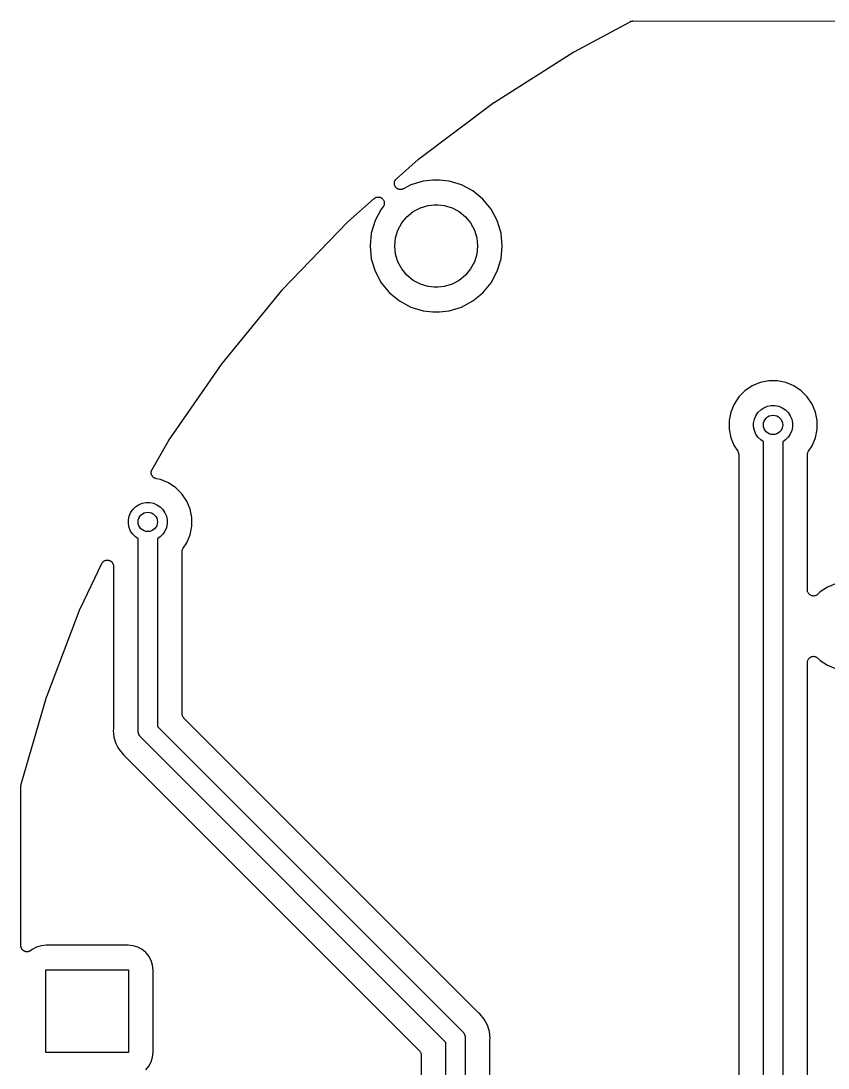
# Model space of a CAD drawing. Extents: x 4.98 to 6.83, y -5.59 to -3.87.
# Drawn here: x 4.978 to 5.633, y -4.721 to -3.871 of the extents above; entities that cross this region are included whole.
import ezdxf

# ---------------------------------------------------------------- set-up
doc = ezdxf.new("R2010")
doc.units = 0
doc.header["$MEASUREMENT"] = 0
doc.layers.add('BLACK', color=7, linetype='CONTINUOUS')

msp = doc.modelspace()

# ---------------------------------------------------------------- linework, layer by layer
at = {"layer": 'BLACK', "linetype": 'CONTINUOUS'}
for p, q in [((5.42708, -3.89584), (5.4724, -3.87144)), ((5.4724, -3.87144), (5.47246, -3.87141)), ((5.47246, -3.87141), (5.47267, -3.87133)), ((5.47267, -3.87133), (5.47287, -3.87122)), ((5.47287, -3.87122), (5.47312, -3.87115)), ((5.47312, -3.87115), (5.47337, -3.87105)), ((5.47337, -3.87105), (5.47359, -3.87101)), ((5.47359, -3.87101), (5.4738, -3.87094)), ((5.4738, -3.87094), (5.47407, -3.87092)), ((5.47407, -3.87092), (5.47432, -3.87087)), ((5.47432, -3.87087), (5.47455, -3.87087)), ((5.47455, -3.87087), (5.47477, -3.87085)), ((5.47477, -3.87085), (5.90424, -3.87138)), ((5.36211, -3.93693), (5.42678, -3.89602)), ((5.42678, -3.89602), (5.42684, -3.89598)), ((5.42684, -3.89598), (5.42696, -3.89592)), ((5.42696, -3.89592), (5.42708, -3.89584)), ((5.3007, -3.98304), (5.36178, -3.93716)), ((5.36178, -3.93716), (5.36183, -3.93711)), ((5.36183, -3.93711), (5.36198, -3.93703)), ((5.36198, -3.93703), (5.36211, -3.93693)), ((5.28265, -3.999), (5.30039, -3.9833)), ((5.30039, -3.9833), (5.30045, -3.98325)), ((5.30045, -3.98325), (5.30058, -3.98316)), ((5.30058, -3.98316), (5.3007, -3.98304)), ((5.28098, -4.00243), (5.28099, -4.00233)), ((5.28099, -4.00282), (5.28098, -4.00243)), ((5.28099, -4.00224), (5.28107, -4.00185)), ((5.28099, -4.00233), (5.28099, -4.00224)), ((5.28099, -4.00321), (5.28099, -4.00282)), ((5.28101, -4.00331), (5.28099, -4.00321)), ((5.28101, -4.0034), (5.28101, -4.00331)), ((5.2811, -4.00379), (5.28101, -4.0034)), ((5.28107, -4.00185), (5.28113, -4.00146)), ((5.28117, -4.00417), (5.2811, -4.00379)), ((5.28113, -4.00146), (5.28117, -4.00137)), ((5.28117, -4.00137), (5.28119, -4.00128)), ((5.28119, -4.00128), (5.28134, -4.00092)), ((5.28134, -4.00092), (5.28148, -4.00055)), ((5.28148, -4.00055), (5.28153, -4.00047)), ((5.28153, -4.00047), (5.28156, -4.00038)), ((5.28156, -4.00038), (5.28178, -4.00005)), ((5.28178, -4.00005), (5.28199, -3.99972)), ((5.28199, -3.99972), (5.28205, -3.99965)), ((5.28205, -3.99965), (5.28211, -3.99957)), ((5.28211, -3.99957), (5.28239, -3.99929)), ((5.28239, -3.99929), (5.28265, -3.999)), ((5.2944, -4.00391), (5.28832, -4.00716)), ((5.30448, -4.00085), (5.2944, -4.00391)), ((5.31233, -4.00008), (5.30448, -4.00085)), ((5.31759, -4.00008), (5.31233, -4.00008)), ((5.32544, -4.00085), (5.31759, -4.00008)), ((5.33552, -4.00391), (5.32544, -4.00085)), ((5.34481, -4.00887), (5.33552, -4.00391)), ((5.28121, -4.00426), (5.28117, -4.00417)), ((5.28123, -4.00435), (5.28121, -4.00426)), ((5.28139, -4.00471), (5.28123, -4.00435)), ((5.28154, -4.00507), (5.28139, -4.00471)), ((5.28159, -4.00515), (5.28154, -4.00507)), ((5.28163, -4.00524), (5.28159, -4.00515)), ((5.28186, -4.00556), (5.28163, -4.00524)), ((5.28208, -4.00589), (5.28186, -4.00556)), ((5.28214, -4.00596), (5.28208, -4.00589)), ((5.2822, -4.00604), (5.28214, -4.00596)), ((5.28249, -4.00631), (5.2822, -4.00604)), ((5.28276, -4.00659), (5.28249, -4.00631)), ((5.28284, -4.00664), (5.28276, -4.00659)), ((5.28291, -4.00671), (5.28284, -4.00664)), ((5.28324, -4.00691), (5.28291, -4.00671)), ((5.28357, -4.00714), (5.28324, -4.00691)), ((5.28366, -4.00717), (5.28357, -4.00714)), ((5.28374, -4.00722), (5.28366, -4.00717)), ((5.2841, -4.00736), (5.28374, -4.00722)), ((5.28447, -4.00752), (5.2841, -4.00736)), ((5.28456, -4.00754), (5.28447, -4.00752)), ((5.28465, -4.00757), (5.28456, -4.00754)), ((5.28504, -4.00764), (5.28465, -4.00757)), ((5.28542, -4.00772), (5.28504, -4.00764)), ((5.28552, -4.00772), (5.28542, -4.00772)), ((5.28561, -4.00774), (5.28552, -4.00772)), ((5.286, -4.00773), (5.28561, -4.00774)), ((5.2864, -4.00773), (5.286, -4.00773)), ((5.28649, -4.00771), (5.2864, -4.00773)), ((5.28659, -4.00771), (5.28649, -4.00771)), ((5.28697, -4.00762), (5.28659, -4.00771)), ((5.28736, -4.00755), (5.28697, -4.00762)), ((5.28745, -4.00752), (5.28736, -4.00755)), ((5.28754, -4.00749), (5.28745, -4.00752)), ((5.2879, -4.00734), (5.28754, -4.00749)), ((5.28826, -4.00719), (5.2879, -4.00734)), ((5.28832, -4.00716), (5.28826, -4.00719)), ((5.35295, -4.01556), (5.34481, -4.00887)), ((5.2432, -4.03394), (5.26454, -4.01504)), ((5.26454, -4.01504), (5.26459, -4.015)), ((5.26459, -4.015), (5.26467, -4.01494)), ((5.26467, -4.01494), (5.26473, -4.01488)), ((5.26473, -4.01488), (5.26507, -4.01466)), ((5.26507, -4.01466), (5.26539, -4.01443)), ((5.26539, -4.01443), (5.26547, -4.0144)), ((5.26547, -4.0144), (5.26555, -4.01435)), ((5.26555, -4.01435), (5.26592, -4.0142)), ((5.26592, -4.0142), (5.26628, -4.01404)), ((5.26628, -4.01404), (5.26637, -4.01402)), ((5.26637, -4.01402), (5.26646, -4.01398)), ((5.26646, -4.01398), (5.26685, -4.01391)), ((5.26685, -4.01391), (5.26723, -4.01382)), ((5.26723, -4.01382), (5.26733, -4.01382)), ((5.26733, -4.01382), (5.26742, -4.0138)), ((5.26742, -4.0138), (5.26781, -4.01381)), ((5.26781, -4.01381), (5.26821, -4.0138)), ((5.26821, -4.0138), (5.2683, -4.01381)), ((5.2683, -4.01381), (5.26839, -4.01381)), ((5.26839, -4.01381), (5.26878, -4.01389)), ((5.26878, -4.01389), (5.26917, -4.01396)), ((5.26917, -4.01396), (5.26926, -4.01399)), ((5.26926, -4.01399), (5.26935, -4.01401)), ((5.26935, -4.01401), (5.26971, -4.01417)), ((5.26971, -4.01417), (5.27008, -4.01431)), ((5.27008, -4.01431), (5.27016, -4.01436)), ((5.27016, -4.01436), (5.27025, -4.01439)), ((5.27025, -4.01439), (5.27057, -4.01462)), ((5.27057, -4.01462), (5.27091, -4.01483)), ((5.27091, -4.01483), (5.27098, -4.01489)), ((5.27098, -4.01489), (5.27105, -4.01494)), ((5.27105, -4.01494), (5.27133, -4.01522)), ((5.27133, -4.01522), (5.27162, -4.0155)), ((5.27162, -4.0155), (5.27167, -4.01557)), ((5.27167, -4.01557), (5.27174, -4.01564)), ((5.27174, -4.01564), (5.27196, -4.01597)), ((5.27196, -4.01597), (5.27219, -4.01629)), ((5.27219, -4.01629), (5.27223, -4.01637)), ((5.27223, -4.01637), (5.27228, -4.01645)), ((5.27228, -4.01645), (5.27243, -4.01682)), ((5.27234, -4.02098), (5.2723, -4.02106)), ((5.27248, -4.02061), (5.27234, -4.02098)), ((5.27243, -4.01682), (5.27259, -4.01718)), ((5.27264, -4.02024), (5.27248, -4.02061)), ((5.27259, -4.01718), (5.27261, -4.01727)), ((5.27261, -4.01727), (5.27264, -4.01735)), ((5.27264, -4.01735), (5.27272, -4.01774)), ((5.27265, -4.02015), (5.27264, -4.02024)), ((5.27269, -4.02007), (5.27265, -4.02015)), ((5.27275, -4.01968), (5.27269, -4.02007)), ((5.27272, -4.01774), (5.27281, -4.01813)), ((5.27283, -4.01929), (5.27275, -4.01968)), ((5.27281, -4.01813), (5.27281, -4.01822)), ((5.27281, -4.01822), (5.27283, -4.01831)), ((5.27283, -4.01831), (5.27283, -4.01871)), ((5.27283, -4.01871), (5.27284, -4.01911)), ((5.27284, -4.01911), (5.27283, -4.0192)), ((5.27283, -4.0192), (5.27283, -4.01929)), ((5.30209, -4.02248), (5.3084, -4.02056)), ((5.3084, -4.02056), (5.31332, -4.02008)), ((5.31332, -4.02008), (5.3166, -4.02008)), ((5.3166, -4.02008), (5.32152, -4.02056)), ((5.32152, -4.02056), (5.32783, -4.02248)), ((5.35963, -4.0237), (5.35295, -4.01556)), ((5.27029, -4.0237), (5.26533, -4.03298)), ((5.27172, -4.02196), (5.27029, -4.0237)), ((5.27177, -4.02188), (5.27172, -4.02196)), ((5.27183, -4.02181), (5.27177, -4.02188)), ((5.27204, -4.02148), (5.27183, -4.02181)), ((5.27226, -4.02115), (5.27204, -4.02148)), ((5.2723, -4.02106), (5.27226, -4.02115)), ((5.29118, -4.02977), (5.29628, -4.02558)), ((5.29628, -4.02558), (5.30209, -4.02248)), ((5.32783, -4.02248), (5.33364, -4.02558)), ((5.33364, -4.02558), (5.33874, -4.02977)), ((5.36459, -4.03298), (5.35963, -4.0237)), ((5.18995, -4.08928), (5.24291, -4.03422)), ((5.24291, -4.03422), (5.24295, -4.03417)), ((5.24295, -4.03417), (5.24308, -4.03406)), ((5.24308, -4.03406), (5.2432, -4.03394)), ((5.26533, -4.03298), (5.26227, -4.04306)), ((5.28389, -4.04068), (5.287, -4.03486)), ((5.287, -4.03486), (5.29118, -4.02977)), ((5.33874, -4.02977), (5.34292, -4.03486)), ((5.34292, -4.03486), (5.34603, -4.04068)), ((5.36765, -4.04306), (5.36459, -4.03298)), ((5.26227, -4.04306), (5.26124, -4.05354)), ((5.28198, -4.04698), (5.28389, -4.04068)), ((5.34603, -4.04068), (5.34794, -4.04698)), ((5.36868, -4.05354), (5.36765, -4.04306)), ((5.26124, -4.05354), (5.26227, -4.06402)), ((5.28133, -4.05354), (5.28198, -4.04698)), ((5.28198, -4.0601), (5.28133, -4.05354)), ((5.34794, -4.04698), (5.34859, -4.05354)), ((5.34859, -4.05354), (5.34794, -4.0601)), ((5.36765, -4.06402), (5.36868, -4.05354)), ((5.28389, -4.06641), (5.28198, -4.0601)), ((5.34794, -4.0601), (5.34603, -4.06641)), ((5.26227, -4.06402), (5.26533, -4.0741)), ((5.287, -4.07223), (5.28389, -4.06641)), ((5.34603, -4.06641), (5.34292, -4.07223)), ((5.36459, -4.0741), (5.36765, -4.06402)), ((5.26533, -4.0741), (5.27029, -4.08339)), ((5.29118, -4.07732), (5.287, -4.07223)), ((5.29628, -4.0815), (5.29118, -4.07732)), ((5.33874, -4.07732), (5.33364, -4.0815)), ((5.34292, -4.07223), (5.33874, -4.07732)), ((5.35963, -4.08339), (5.36459, -4.0741)), ((5.27029, -4.08339), (5.27697, -4.09153)), ((5.30209, -4.08461), (5.29628, -4.0815)), ((5.3084, -4.08652), (5.30209, -4.08461)), ((5.31332, -4.08701), (5.3084, -4.08652)), ((5.3166, -4.08701), (5.31332, -4.08701)), ((5.32152, -4.08652), (5.3166, -4.08701)), ((5.32783, -4.08461), (5.32152, -4.08652)), ((5.33364, -4.0815), (5.32783, -4.08461)), ((5.35295, -4.09153), (5.35963, -4.08339)), ((5.14132, -4.14871), (5.18969, -4.08958)), ((5.18969, -4.08958), (5.18973, -4.08953)), ((5.18973, -4.08953), (5.18985, -4.08941)), ((5.18985, -4.08941), (5.18995, -4.08928)), ((5.27697, -4.09153), (5.28511, -4.09821)), ((5.34481, -4.09821), (5.35295, -4.09153)), ((5.28511, -4.09821), (5.2944, -4.10318)), ((5.2944, -4.10318), (5.30448, -4.10623)), ((5.32544, -4.10623), (5.33552, -4.10318)), ((5.33552, -4.10318), (5.34481, -4.09821)), ((5.30448, -4.10623), (5.31233, -4.10701)), ((5.31233, -4.10701), (5.31759, -4.10701)), ((5.31759, -4.10701), (5.32544, -4.10623)), ((5.09761, -4.21185), (5.14108, -4.14903)), ((5.14108, -4.14903), (5.14112, -4.14898)), ((5.14112, -4.14898), (5.14123, -4.14885)), ((5.14123, -4.14885), (5.14132, -4.14871)), ((5.57816, -4.16444), (5.57165, -4.16714)), ((5.58506, -4.16307), (5.57816, -4.16444)), ((5.5921, -4.16307), (5.58506, -4.16307)), ((5.59901, -4.16444), (5.5921, -4.16307)), ((5.60552, -4.16714), (5.59901, -4.16444)), ((5.56579, -4.17105), (5.56082, -4.17603)), ((5.57165, -4.16714), (5.56579, -4.17105)), ((5.61137, -4.17105), (5.60552, -4.16714)), ((5.61635, -4.17603), (5.61137, -4.17105)), ((5.5569, -4.18189), (5.55421, -4.18839)), ((5.56082, -4.17603), (5.5569, -4.18189)), ((5.62026, -4.18189), (5.61635, -4.17603)), ((5.62296, -4.18839), (5.62026, -4.18189)), ((5.55421, -4.18839), (5.55283, -4.1953)), ((5.57463, -4.19136), (5.57635, -4.18878)), ((5.57635, -4.18878), (5.57854, -4.18659)), ((5.57854, -4.18659), (5.58112, -4.18486)), ((5.58112, -4.18486), (5.58399, -4.18368)), ((5.58399, -4.18368), (5.58703, -4.18307)), ((5.58703, -4.18307), (5.59013, -4.18307)), ((5.59013, -4.18307), (5.59318, -4.18368)), ((5.59318, -4.18368), (5.59604, -4.18486)), ((5.59604, -4.18486), (5.59862, -4.18659)), ((5.59862, -4.18659), (5.60081, -4.18878)), ((5.60081, -4.18878), (5.60254, -4.19136)), ((5.62433, -4.1953), (5.62296, -4.18839)), ((5.55283, -4.1953), (5.55283, -4.20234)), ((5.57283, -4.19727), (5.57344, -4.19423)), ((5.57283, -4.20037), (5.57283, -4.19727)), ((5.57344, -4.19423), (5.57463, -4.19136)), ((5.60254, -4.19136), (5.60373, -4.19423)), ((5.60373, -4.19423), (5.60433, -4.19727)), ((5.60433, -4.19727), (5.60433, -4.20037)), ((5.62433, -4.20234), (5.62433, -4.1953)), ((5.55283, -4.20234), (5.55421, -4.20925)), ((5.57344, -4.20341), (5.57283, -4.20037)), ((5.57463, -4.20628), (5.57344, -4.20341)), ((5.57635, -4.20886), (5.57463, -4.20628)), ((5.60254, -4.20628), (5.60081, -4.20886)), ((5.60373, -4.20341), (5.60254, -4.20628)), ((5.60433, -4.20037), (5.60373, -4.20341)), ((5.62296, -4.20925), (5.62433, -4.20234)), ((5.08416, -4.23505), (5.0974, -4.21219)), ((5.0974, -4.21219), (5.09743, -4.21213)), ((5.09743, -4.21213), (5.09753, -4.212)), ((5.09753, -4.212), (5.09761, -4.21185)), ((5.55421, -4.20925), (5.5569, -4.21575)), ((5.5569, -4.21575), (5.55987, -4.22019)), ((5.57854, -4.21105), (5.57635, -4.20886)), ((5.58071, -4.2125), (5.57854, -4.21105)), ((5.58071, -4.95638), (5.58071, -4.2125)), ((5.59862, -4.21105), (5.59646, -4.2125)), ((5.59646, -4.2125), (5.59646, -4.95926)), ((5.60081, -4.20886), (5.59862, -4.21105)), ((5.6173, -4.22019), (5.62026, -4.21575)), ((5.62026, -4.21575), (5.62296, -4.20925)), ((5.55987, -4.22019), (5.55987, -4.2202)), ((5.55987, -4.2202), (5.55987, -4.2202)), ((5.55987, -4.2202), (5.55987, -4.2202)), ((5.55987, -4.2202), (5.5599, -4.22024)), ((5.5599, -4.22024), (5.56012, -4.22065)), ((5.56012, -4.22065), (5.56033, -4.22106)), ((5.56033, -4.22106), (5.56034, -4.22109)), ((5.56034, -4.22109), (5.56035, -4.22111)), ((5.56035, -4.22111), (5.56048, -4.22155)), ((5.56048, -4.22155), (5.56061, -4.22199)), ((5.56061, -4.22199), (5.56062, -4.22202)), ((5.56062, -4.22202), (5.56062, -4.22205)), ((5.56062, -4.22205), (5.56066, -4.22251)), ((5.56066, -4.22251), (5.56071, -4.22296)), ((5.56071, -4.22296), (5.56071, -4.94603)), ((5.61646, -4.22289), (5.61651, -4.22244)), ((5.61646, -4.22295), (5.61646, -4.22289)), ((5.61646, -4.22296), (5.61646, -4.22295)), ((5.61646, -4.22295), (5.61646, -4.22295)), ((5.61646, -4.22295), (5.61646, -4.22295)), ((5.61646, -4.33273), (5.61646, -4.22296)), ((5.61651, -4.22244), (5.61655, -4.22198)), ((5.61655, -4.22198), (5.61656, -4.22195)), ((5.61656, -4.22195), (5.61657, -4.22192)), ((5.61657, -4.22192), (5.61671, -4.22148)), ((5.61671, -4.22148), (5.61684, -4.22105)), ((5.61684, -4.22105), (5.61685, -4.22102)), ((5.61685, -4.22102), (5.61686, -4.22099)), ((5.61686, -4.22099), (5.61708, -4.22059)), ((5.61708, -4.22059), (5.6173, -4.22019)), ((5.08348, -4.23752), (5.08352, -4.23721)), ((5.0835, -4.23769), (5.08348, -4.23752)), ((5.08349, -4.23787), (5.0835, -4.23769)), ((5.08354, -4.23818), (5.08349, -4.23787)), ((5.08352, -4.23721), (5.08353, -4.23689)), ((5.08353, -4.23689), (5.08357, -4.23672)), ((5.08357, -4.23849), (5.08354, -4.23818)), ((5.08357, -4.23672), (5.08359, -4.23655)), ((5.08362, -4.23866), (5.08357, -4.23849)), ((5.08359, -4.23655), (5.08368, -4.23625)), ((5.08365, -4.23883), (5.08362, -4.23866)), ((5.08376, -4.23913), (5.08365, -4.23883)), ((5.08368, -4.23625), (5.08375, -4.23594)), ((5.08375, -4.23594), (5.08382, -4.23578)), ((5.08385, -4.23943), (5.08376, -4.23913)), ((5.08382, -4.23578), (5.08388, -4.23562)), ((5.08393, -4.23958), (5.08385, -4.23943)), ((5.08388, -4.23562), (5.08403, -4.23534)), ((5.08399, -4.23974), (5.08393, -4.23958)), ((5.08415, -4.24001), (5.08399, -4.23974)), ((5.08403, -4.23534), (5.08416, -4.23505)), ((5.0843, -4.24029), (5.08415, -4.24001)), ((5.08441, -4.24043), (5.0843, -4.24029)), ((5.0845, -4.24058), (5.08441, -4.24043)), ((5.08471, -4.24081), (5.0845, -4.24058)), ((5.08491, -4.24105), (5.08471, -4.24081)), ((5.08504, -4.24117), (5.08491, -4.24105)), ((5.08516, -4.24129), (5.08504, -4.24117)), ((5.08541, -4.24148), (5.08516, -4.24129)), ((5.08565, -4.24168), (5.08541, -4.24148)), ((5.08581, -4.24177), (5.08565, -4.24168)), ((5.08595, -4.24187), (5.08581, -4.24177)), ((5.08623, -4.242), (5.08595, -4.24187)), ((5.08651, -4.24215), (5.08623, -4.242)), ((5.08668, -4.24221), (5.08651, -4.24215)), ((5.08683, -4.24228), (5.08668, -4.24221)), ((5.08714, -4.24235), (5.08683, -4.24228)), ((5.08744, -4.24245), (5.08714, -4.24235)), ((5.08751, -4.24246), (5.08744, -4.24245)), ((5.09114, -4.24318), (5.08751, -4.24246)), ((5.09764, -4.24588), (5.09114, -4.24318)), ((5.1035, -4.24979), (5.09764, -4.24588)), ((5.10848, -4.25477), (5.1035, -4.24979)), ((5.11239, -4.26063), (5.10848, -4.25477)), ((5.06675, -4.2701), (5.06848, -4.26752)), ((5.06848, -4.26752), (5.07067, -4.26533)), ((5.07067, -4.26533), (5.07325, -4.2636)), ((5.07325, -4.2636), (5.07612, -4.26242)), ((5.07612, -4.26242), (5.07916, -4.26181)), ((5.07916, -4.26181), (5.08226, -4.26181)), ((5.08226, -4.26181), (5.0853, -4.26242)), ((5.0853, -4.26242), (5.08817, -4.2636)), ((5.08817, -4.2636), (5.09075, -4.26533)), ((5.09075, -4.26533), (5.09294, -4.26752)), ((5.09294, -4.26752), (5.09466, -4.2701)), ((5.11508, -4.26713), (5.11239, -4.26063)), ((5.11646, -4.27404), (5.11508, -4.26713)), ((5.06496, -4.27601), (5.06557, -4.27297)), ((5.06496, -4.27911), (5.06496, -4.27601)), ((5.06557, -4.27297), (5.06675, -4.2701)), ((5.09466, -4.2701), (5.09585, -4.27297)), ((5.09585, -4.27297), (5.09646, -4.27601)), ((5.09646, -4.27601), (5.09646, -4.27911)), ((5.11646, -4.28108), (5.11646, -4.27404)), ((5.06557, -4.28215), (5.06496, -4.27911)), ((5.06675, -4.28502), (5.06557, -4.28215)), ((5.09585, -4.28215), (5.09466, -4.28502)), ((5.09646, -4.27911), (5.09585, -4.28215)), ((5.11508, -4.28799), (5.11646, -4.28108)), ((5.06848, -4.2876), (5.06675, -4.28502)), ((5.07067, -4.28979), (5.06848, -4.2876)), ((5.07283, -4.29124), (5.07067, -4.28979)), ((5.07283, -4.44646), (5.07283, -4.29124)), ((5.09075, -4.28979), (5.08858, -4.29124)), ((5.08858, -4.29124), (5.08858, -4.44359)), ((5.09294, -4.2876), (5.09075, -4.28979)), ((5.09466, -4.28502), (5.09294, -4.2876)), ((5.11239, -4.29449), (5.11508, -4.28799)), ((5.10858, -4.30163), (5.10863, -4.30118)), ((5.10863, -4.30118), (5.10868, -4.30072)), ((5.10868, -4.30072), (5.10869, -4.30069)), ((5.10869, -4.30066), (5.10883, -4.30022)), ((5.10869, -4.30069), (5.10869, -4.30066)), ((5.10883, -4.30022), (5.10896, -4.29979)), ((5.10896, -4.29979), (5.10898, -4.29976)), ((5.10898, -4.29976), (5.10899, -4.29973)), ((5.10899, -4.29973), (5.10921, -4.29933)), ((5.10921, -4.29933), (5.10943, -4.29893)), ((5.10943, -4.29893), (5.11239, -4.29449)), ((5.04411, -4.31024), (5.04434, -4.30997)), ((5.04434, -4.30997), (5.04444, -4.30988)), ((5.04444, -4.30988), (5.04453, -4.30979)), ((5.04453, -4.30979), (5.04482, -4.30958)), ((5.04482, -4.30958), (5.0451, -4.30936)), ((5.0451, -4.30936), (5.04522, -4.30929)), ((5.04522, -4.30929), (5.04533, -4.30922)), ((5.04533, -4.30922), (5.04565, -4.30907)), ((5.04565, -4.30907), (5.04596, -4.3089)), ((5.04596, -4.3089), (5.04609, -4.30887)), ((5.04609, -4.30887), (5.04621, -4.30881)), ((5.04621, -4.30881), (5.04656, -4.30873)), ((5.04656, -4.30873), (5.0469, -4.30863)), ((5.0469, -4.30863), (5.04703, -4.30862)), ((5.04703, -4.30862), (5.04716, -4.30859)), ((5.04716, -4.30859), (5.04752, -4.30857)), ((5.04752, -4.30857), (5.04787, -4.30854)), ((5.04787, -4.30854), (5.048, -4.30855)), ((5.048, -4.30855), (5.04814, -4.30855)), ((5.04814, -4.30855), (5.04849, -4.30861)), ((5.04849, -4.30861), (5.04884, -4.30864)), ((5.04884, -4.30864), (5.04897, -4.30868)), ((5.04897, -4.30868), (5.0491, -4.3087)), ((5.0491, -4.3087), (5.04943, -4.30883)), ((5.04943, -4.30883), (5.04977, -4.30893)), ((5.04977, -4.30893), (5.04989, -4.309)), ((5.04989, -4.309), (5.05002, -4.30904)), ((5.05002, -4.30904), (5.05032, -4.30923)), ((5.05032, -4.30923), (5.05063, -4.3094)), ((5.05063, -4.3094), (5.05073, -4.30948)), ((5.05073, -4.30948), (5.05085, -4.30955)), ((5.05085, -4.30955), (5.05111, -4.30979)), ((5.05111, -4.30979), (5.05138, -4.31002)), ((5.05138, -4.31002), (5.05147, -4.31012)), ((5.10858, -4.30169), (5.10858, -4.30163)), ((5.10858, -4.3017), (5.10858, -4.30169)), ((5.10858, -4.30169), (5.10858, -4.30169)), ((5.10858, -4.30169), (5.10858, -4.30169)), ((5.10858, -4.43323), (5.10858, -4.3017)), ((5.02606, -4.34761), (5.04332, -4.31139)), ((5.04332, -4.31139), (5.04335, -4.31133)), ((5.04335, -4.31133), (5.04354, -4.31103)), ((5.04354, -4.31103), (5.04371, -4.31072)), ((5.04371, -4.31072), (5.0438, -4.31061)), ((5.0438, -4.31061), (5.04387, -4.3105)), ((5.04387, -4.3105), (5.04411, -4.31024)), ((5.05147, -4.31012), (5.05157, -4.31021)), ((5.05157, -4.31021), (5.05178, -4.3105)), ((5.05178, -4.3105), (5.052, -4.31077)), ((5.052, -4.31077), (5.05206, -4.31089)), ((5.05206, -4.31089), (5.05214, -4.311)), ((5.05214, -4.311), (5.05229, -4.31132)), ((5.05229, -4.31132), (5.05246, -4.31163)), ((5.05246, -4.31163), (5.0525, -4.31176)), ((5.0525, -4.31176), (5.05255, -4.31189)), ((5.05255, -4.31189), (5.05264, -4.31223)), ((5.05264, -4.31223), (5.05274, -4.31257)), ((5.05274, -4.31257), (5.05275, -4.3127)), ((5.05275, -4.3127), (5.05278, -4.31283)), ((5.05278, -4.31283), (5.0528, -4.31319)), ((5.0528, -4.31319), (5.05283, -4.31354)), ((5.05283, -4.31354), (5.05283, -4.44524)), ((5.6165, -4.33321), (5.61646, -4.33273)), ((5.61655, -4.33368), (5.6165, -4.33321)), ((5.61655, -4.33369), (5.61655, -4.33368)), ((5.61655, -4.3337), (5.61655, -4.33369)), ((5.61669, -4.33416), (5.61655, -4.3337)), ((5.61683, -4.33462), (5.61669, -4.33416)), ((5.61683, -4.33463), (5.61683, -4.33462)), ((5.61683, -4.33462), (5.61683, -4.33462)), ((5.61706, -4.33506), (5.61683, -4.33463)), ((5.61728, -4.33548), (5.61706, -4.33506)), ((5.61729, -4.33549), (5.61728, -4.33548)), ((5.61759, -4.33586), (5.61729, -4.33549)), ((5.61729, -4.33549), (5.61729, -4.33549)), ((5.62682, -4.33444), (5.62499, -4.33626)), ((5.63267, -4.33053), (5.62682, -4.33444)), ((5.63918, -4.32783), (5.63267, -4.33053)), ((5.6179, -4.33624), (5.61759, -4.33586)), ((5.61791, -4.33625), (5.6179, -4.33624)), ((5.6179, -4.33624), (5.6179, -4.33624)), ((5.61828, -4.33656), (5.61791, -4.33625)), ((5.61865, -4.33686), (5.61828, -4.33656)), ((5.61865, -4.33687), (5.61865, -4.33686)), ((5.61866, -4.33687), (5.61865, -4.33687)), ((5.61908, -4.3371), (5.61866, -4.33687)), ((5.6195, -4.33733), (5.61908, -4.3371)), ((5.61951, -4.33733), (5.6195, -4.33733)), ((5.61952, -4.33734), (5.61951, -4.33733)), ((5.61998, -4.33748), (5.61952, -4.33734)), ((5.62043, -4.33762), (5.61998, -4.33748)), ((5.62044, -4.33762), (5.62043, -4.33762)), ((5.62045, -4.33763), (5.62044, -4.33762)), ((5.62093, -4.33768), (5.62045, -4.33763)), ((5.6214, -4.33773), (5.62093, -4.33768)), ((5.62141, -4.33773), (5.6214, -4.33773)), ((5.62142, -4.33773), (5.62141, -4.33773)), ((5.6219, -4.33768), (5.62142, -4.33773)), ((5.62238, -4.33764), (5.6219, -4.33768)), ((5.62239, -4.33764), (5.62238, -4.33764)), ((5.62238, -4.33764), (5.62238, -4.33764)), ((5.62285, -4.33751), (5.62239, -4.33764)), ((5.62331, -4.33737), (5.62285, -4.33751)), ((5.62332, -4.33737), (5.62331, -4.33737)), ((5.62333, -4.33736), (5.62332, -4.33737)), ((5.62375, -4.33714), (5.62333, -4.33736)), ((5.62418, -4.33692), (5.62375, -4.33714)), ((5.62419, -4.33692), (5.62418, -4.33692)), ((5.62457, -4.33661), (5.62419, -4.33691)), ((5.62419, -4.33691), (5.62419, -4.33692)), ((5.62494, -4.33631), (5.62457, -4.33661)), ((5.62495, -4.3363), (5.62494, -4.33631)), ((5.62496, -4.3363), (5.62495, -4.3363)), ((5.62495, -4.3363), (5.62495, -4.3363)), ((5.62499, -4.33626), (5.62496, -4.3363)), ((4.99867, -4.41936), (5.0259, -4.34798)), ((5.0259, -4.34798), (5.02592, -4.34792)), ((5.02592, -4.34792), (5.026, -4.34777)), ((5.026, -4.34777), (5.02606, -4.34761)), ((5.61646, -4.39161), (5.61651, -4.39113)), ((5.61646, -4.39163), (5.61646, -4.39161)), ((5.61646, -4.39168), (5.61646, -4.39163)), ((5.61646, -4.39163), (5.61646, -4.39163)), ((5.61646, -4.39163), (5.61646, -4.39163)), ((5.61646, -4.95803), (5.61646, -4.39168)), ((5.61651, -4.39113), (5.61656, -4.39066)), ((5.61656, -4.39065), (5.61657, -4.39064)), ((5.61656, -4.39066), (5.61656, -4.39065)), ((5.61657, -4.39064), (5.61671, -4.39018)), ((5.61671, -4.39018), (5.61685, -4.38973)), ((5.61685, -4.38973), (5.61686, -4.38972)), ((5.61686, -4.38971), (5.61709, -4.38929)), ((5.61686, -4.38972), (5.61686, -4.38971)), ((5.61709, -4.38929), (5.61732, -4.38887)), ((5.61732, -4.38887), (5.61733, -4.38886)), ((5.61733, -4.38886), (5.61764, -4.38849)), ((5.61733, -4.38886), (5.61733, -4.38886)), ((5.61764, -4.38849), (5.61795, -4.38812)), ((5.61795, -4.38812), (5.61796, -4.38811)), ((5.61795, -4.38812), (5.61795, -4.38812)), ((5.61796, -4.38811), (5.61833, -4.38781)), ((5.61833, -4.38781), (5.6187, -4.38751)), ((5.6187, -4.38751), (5.61871, -4.3875)), ((5.61871, -4.3875), (5.61872, -4.3875)), ((5.61872, -4.3875), (5.61914, -4.38728)), ((5.61914, -4.38728), (5.61957, -4.38705)), ((5.61957, -4.38705), (5.61958, -4.38705)), ((5.61958, -4.38705), (5.62004, -4.38691)), ((5.61958, -4.38705), (5.61958, -4.38705)), ((5.62004, -4.38691), (5.6205, -4.38677)), ((5.6205, -4.38677), (5.62051, -4.38677)), ((5.62051, -4.38677), (5.62052, -4.38677)), ((5.62052, -4.38677), (5.621, -4.38673)), ((5.621, -4.38673), (5.62147, -4.38668)), ((5.62147, -4.38668), (5.62148, -4.38668)), ((5.62148, -4.38668), (5.62149, -4.38668)), ((5.62149, -4.38668), (5.62197, -4.38673)), ((5.62197, -4.38673), (5.62244, -4.38678)), ((5.62244, -4.38678), (5.62245, -4.38678)), ((5.62245, -4.38678), (5.62246, -4.38678)), ((5.62246, -4.38678), (5.62292, -4.38693)), ((5.62292, -4.38693), (5.62338, -4.38707)), ((5.62338, -4.38707), (5.62339, -4.38707)), ((5.62339, -4.38707), (5.62339, -4.38707)), ((5.62339, -4.38707), (5.62382, -4.3873)), ((5.62382, -4.3873), (5.62424, -4.38753)), ((5.62424, -4.38753), (5.62424, -4.38753)), ((5.62424, -4.38753), (5.62425, -4.38754)), ((5.62425, -4.38754), (5.62462, -4.38784)), ((5.62462, -4.38784), (5.62499, -4.38815)), ((5.62499, -4.38815), (5.62682, -4.38997)), ((5.62682, -4.38997), (5.63267, -4.39388)), ((5.63267, -4.39388), (5.63918, -4.39658)), ((4.97788, -4.4905), (4.99854, -4.41974)), ((4.99854, -4.41974), (4.99856, -4.41967)), ((4.99856, -4.41967), (4.99863, -4.41952)), ((4.99863, -4.41952), (4.99867, -4.41936)), ((5.10863, -4.43369), (5.10858, -4.43323)), ((5.10867, -4.43415), (5.10863, -4.43369)), ((5.10868, -4.43418), (5.10867, -4.43415)), ((5.10868, -4.4342), (5.10868, -4.43418)), ((5.10881, -4.43465), (5.10868, -4.4342)), ((5.10894, -4.43509), (5.10881, -4.43465)), ((5.10895, -4.43511), (5.10894, -4.43509)), ((5.10896, -4.43514), (5.10895, -4.43511)), ((5.10918, -4.43555), (5.10896, -4.43514)), ((5.10939, -4.43596), (5.10918, -4.43555)), ((5.10941, -4.43598), (5.10939, -4.43596)), ((5.10942, -4.436), (5.10941, -4.43598)), ((5.10971, -4.43636), (5.10942, -4.436)), ((5.11, -4.43672), (5.10971, -4.43636)), ((5.11003, -4.43676), (5.11, -4.43672)), ((5.11004, -4.43676), (5.11003, -4.43676)), ((5.11003, -4.43676), (5.11003, -4.43676)), ((5.11005, -4.43677), (5.11004, -4.43676)), ((5.34928, -4.676), (5.11005, -4.43677)), ((5.05281, -4.44573), (5.0527, -4.44685)), ((5.05283, -4.4453), (5.05281, -4.44551)), ((5.05281, -4.44551), (5.05281, -4.44573)), ((5.05283, -4.44524), (5.05283, -4.4453)), ((5.08858, -4.44359), (5.336, -4.69101)), ((5.0527, -4.44685), (5.05324, -4.45231)), ((5.05324, -4.45231), (5.05483, -4.45757)), ((5.0728, -4.44685), (5.07283, -4.44646)), ((5.07295, -4.44839), (5.0728, -4.44685)), ((5.0734, -4.44988), (5.07295, -4.44839)), ((5.07356, -4.45018), (5.0734, -4.44988)), ((5.07413, -4.45125), (5.07356, -4.45018)), ((5.07455, -4.45176), (5.07413, -4.45125)), ((5.07462, -4.45184), (5.07455, -4.45176)), ((5.07511, -4.45245), (5.07462, -4.45184)), ((5.07541, -4.45269), (5.07511, -4.45245)), ((5.32283, -4.70011), (5.07541, -4.45269)), ((5.05483, -4.45757), (5.05647, -4.46064)), ((5.05647, -4.46064), (5.05742, -4.46241)), ((5.05742, -4.46241), (5.0609, -4.46666)), ((5.0609, -4.46666), (5.06178, -4.46737)), ((5.06178, -4.46737), (5.06183, -4.46742)), ((5.06183, -4.46742), (5.06198, -4.46757)), ((5.06198, -4.46757), (5.06214, -4.4677)), ((5.06214, -4.4677), (5.30137, -4.70693)), ((4.97768, -4.49184), (4.9777, -4.49165)), ((4.97768, -4.49191), (4.97768, -4.49184)), ((4.97768, -4.6216), (4.97768, -4.49191)), ((4.9777, -4.49146), (4.97775, -4.49117)), ((4.9777, -4.49165), (4.9777, -4.49146)), ((4.97775, -4.49117), (4.97779, -4.49087)), ((4.97779, -4.49087), (4.97784, -4.49069)), ((4.97784, -4.49069), (4.97788, -4.4905)), ((4.9777, -4.62183), (4.97768, -4.6216)), ((4.9777, -4.62207), (4.9777, -4.62183)), ((4.97775, -4.62232), (4.9777, -4.62207)), ((4.97777, -4.62257), (4.97775, -4.62232)), ((4.97784, -4.62279), (4.97777, -4.62257)), ((4.97788, -4.62302), (4.97784, -4.62279)), ((4.97798, -4.62326), (4.97788, -4.62302)), ((4.97805, -4.6235), (4.97798, -4.62326)), ((4.97816, -4.62371), (4.97805, -4.6235)), ((4.97825, -4.62393), (4.97816, -4.62371)), ((4.97839, -4.62414), (4.97825, -4.62393)), ((4.97851, -4.62437), (4.97839, -4.62414)), ((4.97866, -4.62455), (4.97851, -4.62437)), ((4.97879, -4.62474), (4.97866, -4.62455)), ((4.99034, -4.62277), (4.98687, -4.62463)), ((4.99411, -4.62163), (4.99034, -4.62277)), ((4.99828, -4.62122), (4.99411, -4.62163)), ((5.06471, -4.62122), (4.99828, -4.62122)), ((5.06888, -4.62163), (5.06471, -4.62122)), ((5.07265, -4.62277), (5.06888, -4.62163)), ((5.07613, -4.62463), (5.07265, -4.62277)), ((4.97897, -4.62492), (4.97879, -4.62474)), ((4.97913, -4.62512), (4.97897, -4.62492)), ((4.97931, -4.62527), (4.97913, -4.62512)), ((4.97947, -4.62544), (4.97931, -4.62527)), ((4.97969, -4.62558), (4.97947, -4.62544)), ((4.97988, -4.62574), (4.97969, -4.62558)), ((4.98009, -4.62586), (4.97988, -4.62574)), ((4.98028, -4.62599), (4.98009, -4.62586)), ((4.98052, -4.62609), (4.98028, -4.62599)), ((4.98074, -4.62621), (4.98052, -4.62609)), ((4.98096, -4.62628), (4.98074, -4.62621)), ((4.98118, -4.62637), (4.98096, -4.62628)), ((4.98143, -4.62642), (4.98118, -4.62637)), ((4.98167, -4.6265), (4.98143, -4.62642)), ((4.98191, -4.62652), (4.98167, -4.6265)), ((4.98213, -4.62657), (4.98191, -4.62652)), ((4.98239, -4.62657), (4.98213, -4.62657)), ((4.98264, -4.6266), (4.98239, -4.62657)), ((4.98288, -4.62658), (4.98264, -4.6266)), ((4.98311, -4.62658), (4.98288, -4.62658)), ((4.98336, -4.62653), (4.98311, -4.62658)), ((4.98361, -4.62651), (4.98336, -4.62653)), ((4.98384, -4.62644), (4.98361, -4.62651)), ((4.98407, -4.6264), (4.98384, -4.62644)), ((4.98431, -4.62631), (4.98407, -4.6264)), ((4.98455, -4.62623), (4.98431, -4.62631)), ((4.98476, -4.62613), (4.98455, -4.62623)), ((4.98498, -4.62604), (4.98476, -4.62613)), ((4.98519, -4.6259), (4.98498, -4.62604)), ((4.98541, -4.62578), (4.98519, -4.6259)), ((4.9856, -4.62564), (4.98541, -4.62578)), ((4.98579, -4.62551), (4.9856, -4.62564)), ((4.98585, -4.62546), (4.98579, -4.62551)), ((4.98687, -4.62463), (4.98585, -4.62546)), ((5.07917, -4.62713), (5.07613, -4.62463)), ((5.08167, -4.63017), (5.07917, -4.62713)), ((5.08353, -4.63365), (5.08167, -4.63017)), ((4.99803, -4.70827), (4.99803, -4.64134)), ((4.99803, -4.64134), (5.06496, -4.64134)), ((5.06496, -4.64134), (5.06496, -4.70827)), ((5.08467, -4.63742), (5.08353, -4.63365)), ((5.08508, -4.64158), (5.08467, -4.63742)), ((5.08508, -4.70802), (5.08508, -4.64158)), ((5.34944, -4.67613), (5.34928, -4.676)), ((5.34959, -4.67628), (5.34944, -4.67613)), ((5.34964, -4.67633), (5.34959, -4.67628)), ((5.35051, -4.67705), (5.34964, -4.67633)), ((5.354, -4.68129), (5.35051, -4.67705)), ((5.35659, -4.68613), (5.354, -4.68129)), ((5.336, -4.69101), (5.3363, -4.69126)), ((5.3363, -4.69126), (5.33729, -4.69245)), ((5.33729, -4.69245), (5.33791, -4.69361)), ((5.35818, -4.69139), (5.35659, -4.68613)), ((5.35872, -4.69685), (5.35818, -4.69139)), ((5.32283, -5.01142), (5.32283, -4.70011)), ((5.33791, -4.69361), (5.33802, -4.69382)), ((5.33802, -4.69382), (5.33846, -4.69528)), ((5.33846, -4.69528), (5.33847, -4.69531)), ((5.33847, -4.69531), (5.33858, -4.69646)), ((5.33858, -4.69646), (5.33858, -4.69646)), ((5.33858, -4.69646), (5.33862, -4.69685)), ((5.33862, -4.69685), (5.33858, -4.69724)), ((5.33858, -4.69724), (5.33858, -5.00855)), ((5.35858, -4.6984), (5.35861, -4.69819)), ((5.35858, -4.69847), (5.35858, -4.6984)), ((5.35858, -4.99819), (5.35858, -4.69847)), ((5.35861, -4.69798), (5.35872, -4.69685)), ((5.35861, -4.69819), (5.35861, -4.69798)), ((5.06496, -4.70827), (4.99803, -4.70827)), ((5.08467, -4.71219), (5.08508, -4.70802)), ((5.30137, -4.70693), (5.30138, -4.70694)), ((5.30138, -4.70694), (5.30138, -4.70694)), ((5.30138, -4.70694), (5.30138, -4.70694)), ((5.30138, -4.70694), (5.30142, -4.70698)), ((5.30142, -4.70698), (5.30171, -4.70734)), ((5.30171, -4.70734), (5.302, -4.7077)), ((5.302, -4.7077), (5.30201, -4.70772)), ((5.30201, -4.70772), (5.30203, -4.70774)), ((5.30203, -4.70774), (5.30224, -4.70816)), ((5.30224, -4.70816), (5.30246, -4.70856)), ((5.30246, -4.70856), (5.30246, -4.70859)), ((5.30246, -4.70859), (5.30248, -4.70861)), ((5.30248, -4.70861), (5.30261, -4.70906)), ((5.30261, -4.70906), (5.30274, -4.7095)), ((5.30274, -4.7095), (5.30274, -4.70952)), ((5.30274, -4.70952), (5.30275, -4.70955)), ((5.30275, -4.70955), (5.30279, -4.71001)), ((5.08167, -4.71943), (5.08353, -4.71596)), ((5.08353, -4.71596), (5.08467, -4.71219)), ((5.30279, -4.71001), (5.30283, -4.71047)), ((5.30283, -4.71047), (5.30283, -5.0102)), ((5.07917, -4.72248), (5.08167, -4.71943))]:
    msp.add_line(p, q, dxfattribs=at)
at = {"layer": 'BLACK'}
for centre in [(5.58858, -4.19882), (5.08071, -4.27756)]:
    msp.add_circle(centre, 0.00787, dxfattribs=at)

doc.saveas('drawing.dxf')
